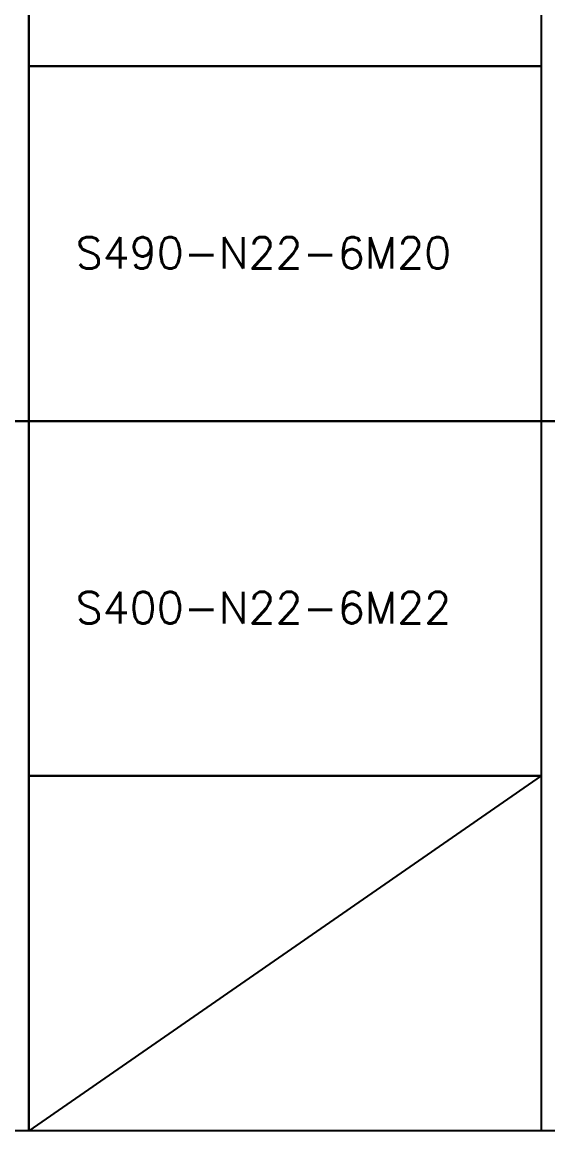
# Model space of a CAD drawing. Header units: millimetres. Extents: x 1734744 to 1747403, y -162396 to -155330.
# Drawn here: x 1740221 to 1740888, y -158591 to -157185 of the extents above; entities that cross this region are included whole.
import ezdxf

# ---------------------------------------------------------------- set-up
doc = ezdxf.new("R2010")
doc.units = ezdxf.units.MM
doc.header["$LTSCALE"] = 3
doc.layers.add('01', color=7, linetype='Continuous')
doc.styles.add('KANJI', font='txt.shx', dxfattribs={"bigfont": 'extfont2.shx'})

msp = doc.modelspace()

# ---------------------------------------------------------------- linework, layer by layer
at = {"layer": '01', "color": 7, "ltscale": 2}
msp.add_line((1740879.092, -158140.838), (1740229.092, -158590.838), dxfattribs=at)
for points in [[(1738479.092, -156790.837), (1740229.092, -156790.837), (1740229.092, -157690.838), (1738479.092, -157690.838)], [(1740229.092, -156790.837), (1741979.092, -156790.837), (1741979.092, -157690.838), (1740229.092, -157690.838)], [(1740229.092, -156790.837), (1740879.092, -156790.837), (1740879.092, -157240.838), (1740229.092, -157240.838)], [(1740229.092, -157240.838), (1740879.092, -157240.838), (1740879.092, -157690.838), (1740229.092, -157690.838)], [(1738479.092, -157690.838), (1740229.092, -157690.838), (1740229.092, -158590.838), (1738479.092, -158590.838)], [(1740229.092, -157690.838), (1741979.092, -157690.838), (1741979.092, -158590.838), (1740229.092, -158590.838)], [(1740229.092, -157690.838), (1740879.092, -157690.838), (1740879.092, -158140.838), (1740229.092, -158140.838)], [(1740229.092, -158140.838), (1740879.092, -158140.838), (1740879.092, -158590.838), (1740229.092, -158590.838)]]:
    msp.add_lwpolyline(points, close=True, dxfattribs=at)

# ---------------------------------------------------------------- texts
at = {"layer": '01', "color": 7, "char_height": 40, "width": 536.58382, "attachment_point": 1, "style": 'KANJI'}
for s, insert in [('S490-N22-6M20', (1740288.422, -157457.399)), ('S400-N22-6M22', (1740288.422, -157907.4))]:
    msp.add_mtext(s, dxfattribs=dict(at, insert=insert))

doc.saveas('drawing.dxf')
